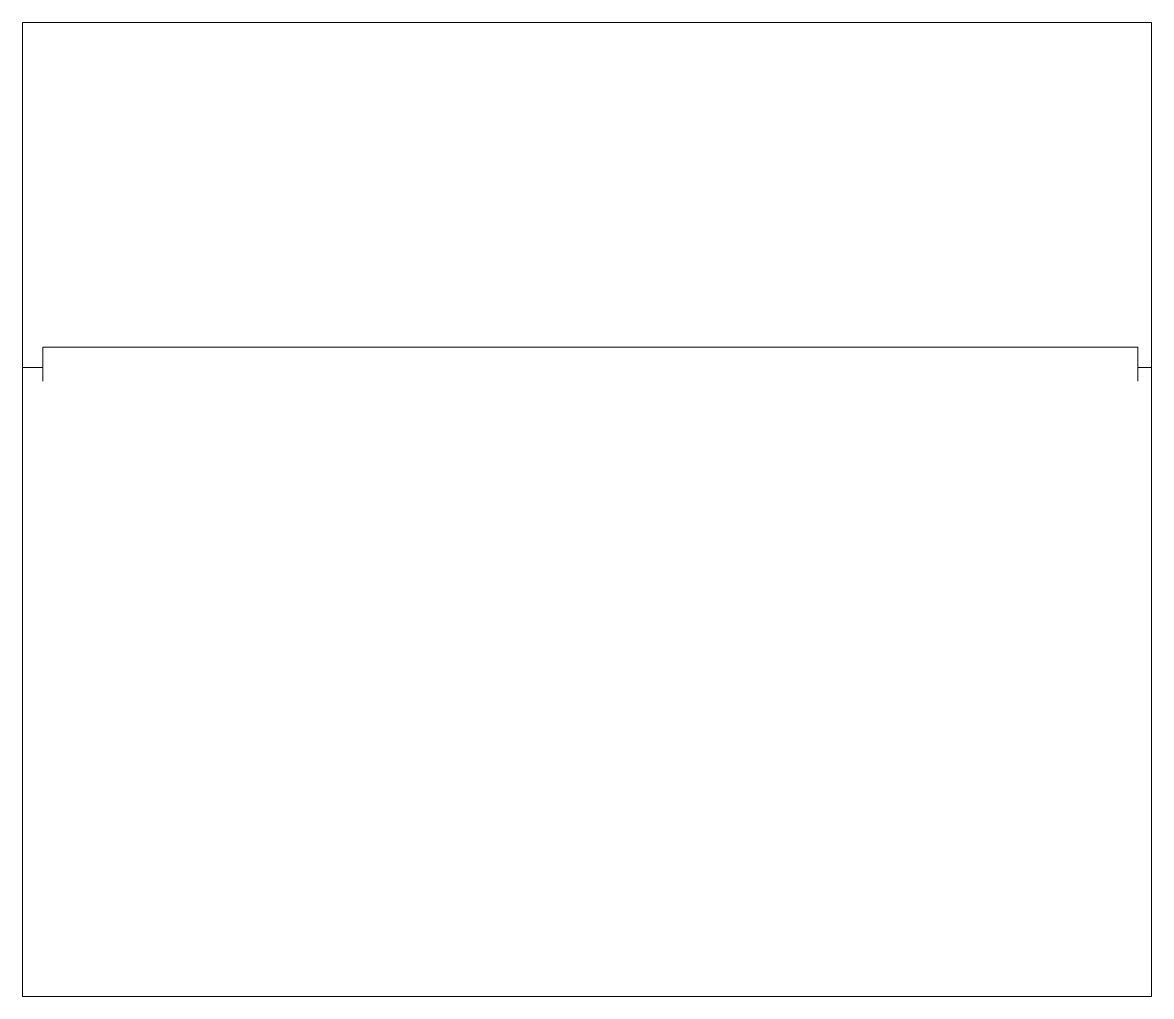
# Model space of a CAD drawing. Extents: x 0 to 8.35, y 0.15 to 7.35.
import ezdxf

# ---------------------------------------------------------------- set-up
doc = ezdxf.new("R2010")
doc.units = 0
doc.header["$MEASUREMENT"] = 0
doc.layers.add('etch', color=4, linetype='Continuous')
doc.layers.add('outline', color=3, linetype='Continuous')

msp = doc.modelspace()

# ---------------------------------------------------------------- linework, layer by layer
at = {"linetype": 'Continuous', "lineweight": 0, "flags": 128}
msp.add_lwpolyline([(0.15, 4.7), (0.15, 4.95), (8.25, 4.95), (8.25, 4.7)], dxfattribs=at)
at = {"layer": 'etch', "linetype": 'Continuous', "lineweight": 0, "flags": 128}
for points in [[(0, 4.8), (0.15, 4.8)], [(8.25, 4.8), (8.35, 4.8)]]:
    msp.add_lwpolyline(points, dxfattribs=at)
at = {"layer": 'outline', "linetype": 'Continuous', "lineweight": 0, "flags": 128}
msp.add_lwpolyline([(0, 7.35), (8.35, 7.35), (8.35, 0.15), (0, 0.15)], close=True, dxfattribs=at)

doc.saveas('drawing.dxf')
